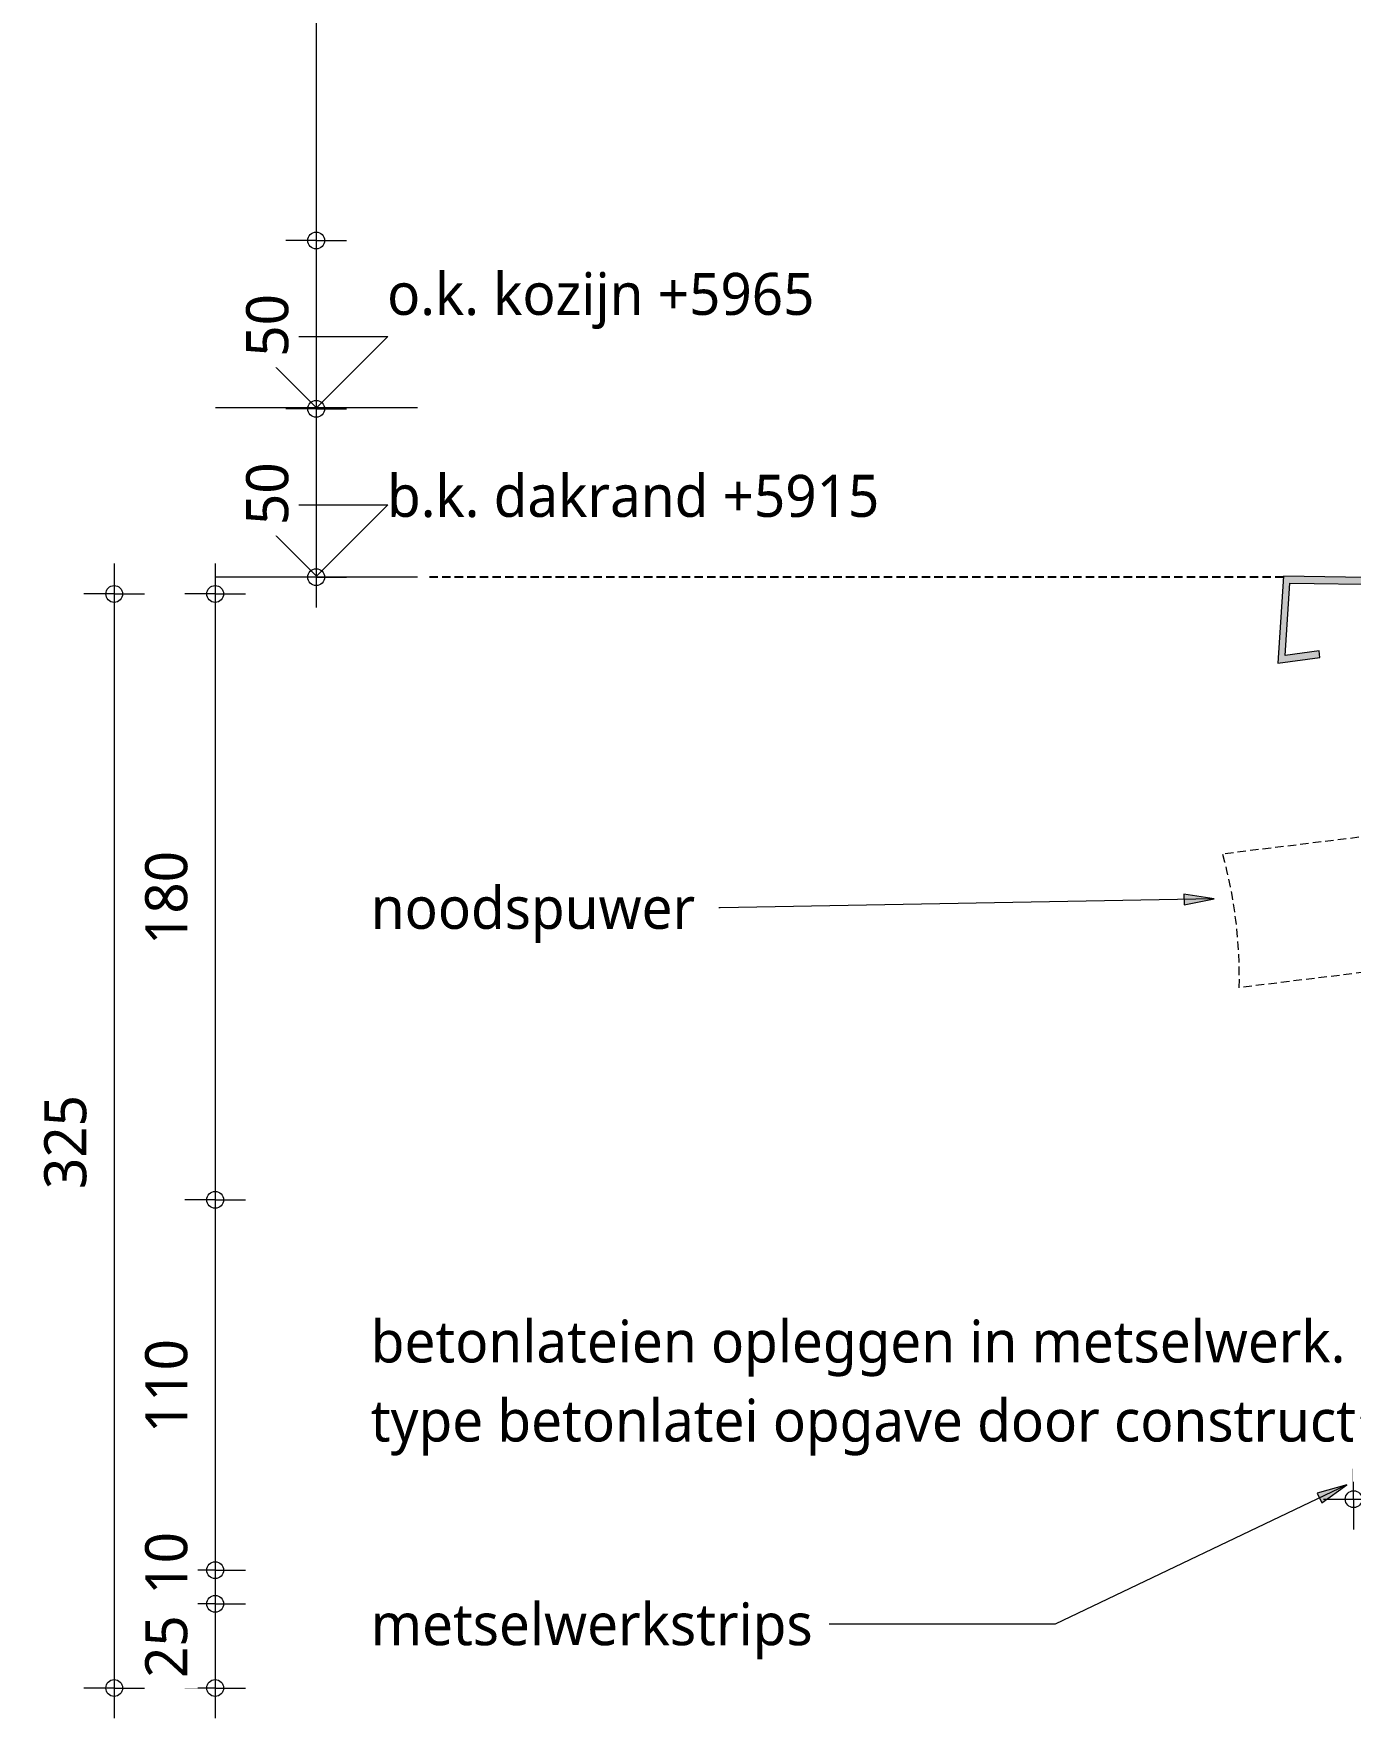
# Model space of a CAD drawing. Header units: millimetres. Extents: x -435 to 27166, y -19117 to 26500.
# Drawn here: x 7121 to 7512, y 13149 to 13649 of the extents above; entities that cross this region are included whole.
import ezdxf

# ---------------------------------------------------------------- set-up
doc = ezdxf.new("R2010")
doc.units = ezdxf.units.MM
doc.linetypes.add('MV_hidden', pattern=[3.75, 2.5, -1.25])
for name, color, linetype, lineweight in [('A-ANNO-DIMS', 211, 'Continuous', 13), ('A-ANNO-DIMS-5', 211, 'Continuous', 13), ('A-DETL', 90, 'Continuous', 13), ('A-DETL-GENF', 92, 'Continuous', 18), ('G-ANNO-TEXT', 231, 'Continuous', 13)]:
    doc.layers.add(name, color=color, linetype=linetype, lineweight=lineweight)
doc.styles.add('Segoe UI_3', font='segoeui.ttf', dxfattribs={"height": 12.5})
doc.dimstyles.new('2_5_mm_2', dxfattribs={"dimscale": 304.8, "dimtxt": 13.092049, "dimasz": 0.016404, "dimexe": 0.029528, "dimexo": 0.0625, "dimgap": 0.014764, "dimtad": 1, "dimdec": 0, "dimzin": 0, "dimdsep": 46, "dimtxsty": 'Segoe UI_3', "dimblk1": 'DOTBLANK', "dimblk2": 'DOTBLANK', "dimsah": 1, "dimcen": 0.09, "dimdle": 0.029528, "dimazin": 0, "dimtfac": 1, "dimtdec": 4, "dimtix": 1, "dimtmove": 2, "dimatfit": 3, "dimfxl": 0.029528, "dimfxlon": 1, "dimtvp": 1, "dimtfill": 1, "dimtolj": 1, "dimtzin": 0, "dimarcsym": 2})
doc.dimstyles.new('2_5_mm_4', dxfattribs={"dimscale": 304.8, "dimtxt": 13.092049, "dimasz": 0.016404, "dimexe": 0.029528, "dimexo": 0.0625, "dimgap": 0.014764, "dimtad": 1, "dimdec": 0, "dimzin": 0, "dimdsep": 46, "dimtxsty": 'Segoe UI_3', "dimblk1": 'DOTBLANK', "dimblk2": 'DOTBLANK', "dimsah": 1, "dimcen": 0.09, "dimdle": 0.029528, "dimazin": 0, "dimtfac": 1, "dimtdec": 4, "dimtix": 1, "dimtmove": 0, "dimatfit": 3, "dimfxl": 0.029528, "dimfxlon": 1, "dimtvp": 1, "dimtfill": 1, "dimtolj": 1, "dimtzin": 0, "dimarcsym": 2})

# ---------------------------------------------------------------- blocks, each defined once
blk = doc.blocks.new('DIMBLOCK380-Details Appartement')
at = {"layer": 'A-ANNO-DIMS-5'}
for p, q in [((7174.87, 13491.62), (7174.87, 13302.62)), ((7174.87, 13482.62), (7165.87, 13482.62)), ((7174.87, 13482.62), (7183.87, 13482.62)), ((7174.87, 13302.62), (7165.87, 13302.62)), ((7174.87, 13302.62), (7183.87, 13302.62))]:
    blk.add_line(p, q, dxfattribs=at)
for centre in [(7174.87, 13482.62), (7174.87, 13302.62)]:
    blk.add_circle(centre, 2.5, dxfattribs=at)
at = {"layer": 'A-ANNO-DIMS-5', "color": 0, "insert": (7154.06, 13378.34), "char_height": 12.5, "width": 34.2774, "attachment_point": 1, "rotation": 90, "line_spacing_factor": 1.142579, "style": 'Segoe UI_3', "bg_fill": 3, "box_fill_scale": 1.25, "bg_fill_color": 9, "bg_fill_true_color": 13158600, "bg_fill_transparency": 0}
blk.add_mtext('180', dxfattribs=at)
blk = doc.blocks.new('_DotBlank')
at = {"color": 0, "linetype": 'ByBlock', "lineweight": -2}
blk.add_line((-0.5, 0), (-1, 0), dxfattribs=at)
blk.add_circle((0, 0), 0.5, dxfattribs=at)
blk = doc.blocks.new('DIMBLOCK381-Details Appartement')
at = {"layer": 'A-ANNO-DIMS-5'}
for p, q in [((7174.87, 13302.62), (7165.87, 13302.62)), ((7174.87, 13302.62), (7174.87, 13192.62)), ((7174.87, 13302.62), (7183.87, 13302.62)), ((7174.87, 13192.62), (7165.87, 13192.62)), ((7174.87, 13192.62), (7183.87, 13192.62))]:
    blk.add_line(p, q, dxfattribs=at)
for centre in [(7174.87, 13302.62), (7174.87, 13192.62)]:
    blk.add_circle(centre, 2.5, dxfattribs=at)
at = {"layer": 'A-ANNO-DIMS-5', "color": 0, "insert": (7154.06, 13233.34), "char_height": 12.5, "width": 34.2774, "attachment_point": 1, "rotation": 90, "line_spacing_factor": 1.142579, "style": 'Segoe UI_3', "bg_fill": 3, "box_fill_scale": 1.25, "bg_fill_color": 9, "bg_fill_true_color": 13158600, "bg_fill_transparency": 0}
blk.add_mtext('110', dxfattribs=at)
blk = doc.blocks.new('DIMBLOCK382-Details Appartement')
at = {"layer": 'A-ANNO-DIMS-5'}
for p, q in [((7174.87, 13192.62), (7165.87, 13192.62)), ((7174.87, 13192.62), (7174.87, 13182.62)), ((7174.87, 13192.62), (7183.87, 13192.62)), ((7174.87, 13182.62), (7165.87, 13182.62)), ((7174.87, 13182.62), (7183.87, 13182.62))]:
    blk.add_line(p, q, dxfattribs=at)
for centre in [(7174.87, 13192.62), (7174.87, 13182.62)]:
    blk.add_circle(centre, 2.5, dxfattribs=at)
at = {"layer": 'A-ANNO-DIMS-5', "color": 0, "insert": (7154.06, 13185.34), "char_height": 12.5, "width": 22.8516, "attachment_point": 1, "rotation": 90, "line_spacing_factor": 1.142579, "style": 'Segoe UI_3', "bg_fill": 3, "box_fill_scale": 1.25, "bg_fill_color": 9, "bg_fill_true_color": 13158600, "bg_fill_transparency": 0}
blk.add_mtext('10', dxfattribs=at)
blk = doc.blocks.new('DIMBLOCK383-Details Appartement')
at = {"layer": 'A-ANNO-DIMS-5'}
for p, q in [((7174.87, 13182.62), (7165.87, 13182.62)), ((7174.87, 13182.62), (7174.87, 13148.62)), ((7174.87, 13182.62), (7183.87, 13182.62)), ((7174.87, 13157.62), (7165.87, 13157.62)), ((7174.87, 13157.62), (7183.87, 13157.62))]:
    blk.add_line(p, q, dxfattribs=at)
for centre in [(7174.87, 13182.62), (7174.87, 13157.62)]:
    blk.add_circle(centre, 2.5, dxfattribs=at)
at = {"layer": 'A-ANNO-DIMS-5', "color": 0, "insert": (7154.06, 13160.6), "char_height": 12.5, "width": 22.8516, "attachment_point": 1, "rotation": 90, "line_spacing_factor": 1.142579, "style": 'Segoe UI_3', "bg_fill": 3, "box_fill_scale": 1.25, "bg_fill_color": 9, "bg_fill_true_color": 13158600, "bg_fill_transparency": 0}
blk.add_mtext('25', dxfattribs=at)
blk = doc.blocks.new('DIMBLOCK384-Details Appartement')
at = {"layer": 'A-ANNO-DIMS-5'}
for p, q in [((7144.87, 13491.62), (7144.87, 13148.62)), ((7144.87, 13482.62), (7135.87, 13482.62)), ((7144.87, 13482.62), (7153.87, 13482.62)), ((7144.87, 13157.62), (7135.87, 13157.62)), ((7144.87, 13157.62), (7153.87, 13157.62))]:
    blk.add_line(p, q, dxfattribs=at)
for centre in [(7144.87, 13482.62), (7144.87, 13157.62)]:
    blk.add_circle(centre, 2.5, dxfattribs=at)
at = {"layer": 'A-ANNO-DIMS-5', "color": 0, "insert": (7124.06, 13305.84), "char_height": 12.5, "width": 34.2774, "attachment_point": 1, "rotation": 90, "line_spacing_factor": 1.142579, "style": 'Segoe UI_3', "bg_fill": 3, "box_fill_scale": 1.25, "bg_fill_color": 9, "bg_fill_true_color": 13158600, "bg_fill_transparency": 0}
blk.add_mtext('325', dxfattribs=at)
blk = doc.blocks.new('DIMBLOCK385-Details Appartement')
at = {"layer": 'A-ANNO-DIMS-5'}
for p, q in [((7204.87, 14481.62), (7204.87, 13587.62)), ((7204.87, 14472.62), (7195.87, 14472.62)), ((7204.87, 14472.62), (7213.87, 14472.62)), ((7204.87, 13587.62), (7195.87, 13587.62)), ((7204.87, 13587.62), (7213.87, 13587.62))]:
    blk.add_line(p, q, dxfattribs=at)
for centre in [(7204.87, 14472.62), (7204.87, 13587.62)]:
    blk.add_circle(centre, 2.5, dxfattribs=at)
at = {"layer": 'A-ANNO-DIMS-5', "color": 0, "insert": (7184.06, 14015.84), "char_height": 12.5, "width": 34.2774, "attachment_point": 1, "rotation": 90, "line_spacing_factor": 1.142579, "style": 'Segoe UI_3', "bg_fill": 3, "box_fill_scale": 1.25, "bg_fill_color": 9, "bg_fill_true_color": 13158600, "bg_fill_transparency": 0}
blk.add_mtext('885', dxfattribs=at)
blk = doc.blocks.new('DIMBLOCK386-Details Appartement')
at = {"layer": 'A-ANNO-DIMS-5'}
for p, q in [((7204.87, 13587.62), (7195.87, 13587.62)), ((7204.87, 13587.62), (7204.87, 13537.62)), ((7204.87, 13587.62), (7213.87, 13587.62)), ((7204.87, 13537.62), (7195.87, 13537.62)), ((7204.87, 13537.62), (7213.87, 13537.62))]:
    blk.add_line(p, q, dxfattribs=at)
for centre in [(7204.87, 13587.62), (7204.87, 13537.62)]:
    blk.add_circle(centre, 2.5, dxfattribs=at)
at = {"layer": 'A-ANNO-DIMS-5', "color": 0, "insert": (7184.06, 13553.1), "char_height": 12.5, "width": 22.8516, "attachment_point": 1, "rotation": 90, "line_spacing_factor": 1.142579, "style": 'Segoe UI_3', "bg_fill": 3, "box_fill_scale": 1.25, "bg_fill_color": 9, "bg_fill_true_color": 13158600, "bg_fill_transparency": 0}
blk.add_mtext('50', dxfattribs=at)
blk = doc.blocks.new('DIMBLOCK387-Details Appartement')
at = {"layer": 'A-ANNO-DIMS-5'}
for p, q in [((7204.87, 13537.62), (7195.87, 13537.62)), ((7204.87, 13537.62), (7204.87, 13478.62)), ((7204.87, 13537.62), (7213.87, 13537.62)), ((7204.87, 13487.62), (7195.87, 13487.62)), ((7204.87, 13487.62), (7213.87, 13487.62))]:
    blk.add_line(p, q, dxfattribs=at)
for centre in [(7204.87, 13537.62), (7204.87, 13487.62)]:
    blk.add_circle(centre, 2.5, dxfattribs=at)
at = {"layer": 'A-ANNO-DIMS-5', "color": 0, "insert": (7184.06, 13503.1), "char_height": 12.5, "width": 22.8516, "attachment_point": 1, "rotation": 90, "line_spacing_factor": 1.142579, "style": 'Segoe UI_3', "bg_fill": 3, "box_fill_scale": 1.25, "bg_fill_color": 9, "bg_fill_true_color": 13158600, "bg_fill_transparency": 0}
blk.add_mtext('50', dxfattribs=at)
blk = doc.blocks.new('DIMBLOCK403-Details Appartement')
at = {"layer": 'A-ANNO-DIMS-5'}
for p, q in [((7513.07, 13213.7), (7513.07, 13222.7)), ((7538.07, 13213.7), (7538.07, 13222.7)), ((7504.07, 13213.7), (7538.07, 13213.7)), ((7513.07, 13213.7), (7513.07, 13204.7)), ((7538.07, 13213.7), (7538.07, 13204.7))]:
    blk.add_line(p, q, dxfattribs=at)
for centre in [(7513.07, 13213.7), (7538.07, 13213.7)]:
    blk.add_circle(centre, 2.5, dxfattribs=at)
at = {"layer": 'A-ANNO-DIMS-5', "color": 0, "insert": (7516.05, 13234.51), "char_height": 12.5, "width": 22.8516, "attachment_point": 1, "line_spacing_factor": 1.142579, "style": 'Segoe UI_3', "bg_fill": 3, "box_fill_scale": 1.25, "bg_fill_color": 9, "bg_fill_true_color": 13158600, "bg_fill_transparency": 0}
blk.add_mtext('25', dxfattribs=at)

msp = doc.modelspace()

# ---------------------------------------------------------------- hatches: boundary and pattern name
at = {"layer": 'A-DETL-GENF'}
msp.add_hatch(color=9, dxfattribs=at).paths.add_polyline_path([(7830.07, 13302.62), (7848.07, 13302.62), (7848.07, 13484.62), (7846.07, 13484.62), (7846.07, 13304.62), (7615.07, 13304.62), (7615.07, 13486.15), (7492.24, 13487.89), (7490.52, 13462.07), (7503.07, 13463.72), (7502.81, 13465.7), (7492.68, 13464.37), (7494.11, 13485.86), (7613.07, 13484.18), (7613.07, 13302.62), (7673.15, 13302.62)])
at = {"layer": 'G-ANNO-TEXT'}
for points in [[(7471.66, 13392.02), (7462.63, 13393.44), (7462.69, 13390.27)], [(7511.09, 13217.96), (7502.28, 13215.51), (7503.65, 13212.65)]]:
    msp.add_hatch(color=7, dxfattribs=at).paths.add_polyline_path(points)

# ---------------------------------------------------------------- linework, layer by layer
at = {"layer": 'A-DETL', "lineweight": 18}
for p, q in [((7204.94, 13537.89), (7183.73, 13559.1)), ((7183.73, 13559.1), (7226.16, 13559.1)), ((7204.94, 13537.89), (7226.16, 13559.1)), ((7234.94, 13537.89), (7174.94, 13537.89)), ((7204.94, 13487.89), (7183.73, 13509.1)), ((7183.73, 13509.1), (7226.16, 13509.1)), ((7204.94, 13487.89), (7226.16, 13509.1)), ((7234.94, 13487.62), (7174.94, 13487.62)), ((7492.24, 13487.89), (7490.52, 13462.07)), ((7615.07, 13486.15), (7492.24, 13487.89)), ((7492.68, 13464.37), (7494.11, 13485.86)), ((7494.11, 13485.86), (7613.07, 13484.18)), ((7490.52, 13462.07), (7503.07, 13463.72)), ((7502.81, 13465.7), (7492.68, 13464.37)), ((7503.07, 13463.72), (7502.81, 13465.7))]:
    msp.add_line(p, q, dxfattribs=at)
at = {"layer": 'A-DETL', "linetype": 'MV_hidden', "lineweight": 25}
msp.add_line((7492.24, 13487.62), (7237.24, 13487.62), dxfattribs=at)
at = {"layer": 'A-DETL', "linetype": 'MV_hidden', "lineweight": 18}
for p, q in [((7615.07, 13422.67), (7474.2, 13405.37)), ((7613.07, 13382.12), (7479.08, 13365.67))]:
    msp.add_line(p, q, dxfattribs=at)
msp.add_arc((7339.54, 13368.68), 139.57, 358.7611, 15.2389, dxfattribs=at)
at = {"layer": 'G-ANNO-TEXT', "color": 250}
for p, q in [((7471.66, 13392.02), (7324.84, 13389.37)), ((7471.66, 13392.02), (7462.63, 13393.44)), ((7462.63, 13393.44), (7462.69, 13390.27)), ((7462.69, 13390.27), (7471.66, 13392.02)), ((7324.84, 13389.37), (7324.5, 13389.37)), ((7511.09, 13217.96), (7424.41, 13176.58)), ((7511.09, 13217.96), (7502.28, 13215.51)), ((7503.65, 13212.65), (7511.09, 13217.96)), ((7502.28, 13215.51), (7503.65, 13212.65)), ((7357.59, 13176.58), (7357.25, 13176.58)), ((7424.41, 13176.58), (7357.59, 13176.58))]:
    msp.add_line(p, q, dxfattribs=at)

# ---------------------------------------------------------------- texts
at = {"layer": 'G-ANNO-TEXT', "color": 7, "char_height": 12.5, "attachment_point": 1, "style": 'Segoe UI_3'}
for s, insert, width in [('o.k. kozijn +5965', (7225.93, 13578.01), 159.5358), ('b.k. dakrand +5915', (7225.93, 13518.01), 180.7805), ('noodspuwer', (7221.09, 13395.62), 116.2447), ('betonlateien opleggen in metselwerk.', (7221.09, 13266.82), 353.5442), ('type betonlatei opgave door constructeur.', (7221.09, 13243.34), 395.2319), ('metselwerkstrips', (7221.09, 13182.83), 155.9282)]:
    msp.add_mtext(s, dxfattribs=dict(at, insert=insert, width=width))

# ---------------------------------------------------------------- dimensions: what is measured, and where the dimension line sits
at = {"layer": 'A-ANNO-DIMS'}
dim = msp.add_linear_dim(base=(7204.87, 13587.62), p1=(7213.87, 14472.62), p2=(7213.87, 13587.62), angle=90, dimstyle='2_5_mm_4', override={"dimpost": '<>', "dimfxl": 885}, dxfattribs=at)
dim.commit()
dim.dimension.update_dxf_attribs({"geometry": 'DIMBLOCK385-Details Appartement', "text_midpoint": (7193.91, 14030.12)})

# ---------------------------------------------------------------- next in the draw order: dimensions: what is measured, and where the dimension line sits
for base, p1, p2, override, picture, middle in [((7204.87, 13537.62), (7213.87, 13587.62), (7213.87, 13537.62), {"dimpost": '<>', "dimfxl": 49.99955}, 'DIMBLOCK386-Details Appartement', (7193.91, 13562.62)), ((7174.87, 13302.62), (7183.87, 13482.62), (7183.87, 13302.62), {"dimpost": '<>', "dimfxl": 180}, 'DIMBLOCK380-Details Appartement', (7163.87, 13392.62))]:
    dim = msp.add_linear_dim(base=base, p1=p1, p2=p2, angle=90, dimstyle='2_5_mm_4', override=override, dxfattribs=at)
    dim.commit()
    dim.dimension.update_dxf_attribs({"geometry": picture, "text_midpoint": middle})
dim = msp.add_linear_dim(base=(7538.07, 13213.7), p1=(7513.07, 13222.7), p2=(7538.07, 13222.7), dimstyle='2_5_mm_4', override={"dimpost": '<>', "dimfxl": 25}, dxfattribs=at)
dim.commit()
dim.dimension.update_dxf_attribs({"geometry": 'DIMBLOCK403-Details Appartement', "text_midpoint": (7525.57, 13224.67)})

# ---------------------------------------------------------------- next in the draw order: dimensions: what is measured, and where the dimension line sits
for base, p1, p2, override, picture, middle in [((7204.87, 13487.62), (7213.87, 13537.62), (7213.87, 13487.62), {"dimpost": '<>', "dimfxl": 50.00045}, 'DIMBLOCK387-Details Appartement', (7193.91, 13512.62)), ((7174.87, 13192.62), (7183.87, 13302.62), (7183.87, 13192.62), {"dimpost": '<>', "dimfxl": 110}, 'DIMBLOCK381-Details Appartement', (7163.87, 13247.62))]:
    dim = msp.add_linear_dim(base=base, p1=p1, p2=p2, angle=90, dimstyle='2_5_mm_4', override=override, dxfattribs=at)
    dim.commit()
    dim.dimension.update_dxf_attribs({"geometry": picture, "text_midpoint": middle})

# ---------------------------------------------------------------- next in the draw order: dimensions: what is measured, and where the dimension line sits
dim = msp.add_linear_dim(base=(7174.87, 13182.62), p1=(7183.87, 13192.62), p2=(7183.87, 13182.62), angle=90, dimstyle='2_5_mm_2', override={"dimpost": '<>', "dimfxl": 10}, dxfattribs=at)
dim.commit()
dim.dimension.update_dxf_attribs({"geometry": 'DIMBLOCK382-Details Appartement', "text_midpoint": (7162.4, 13196.77), "dimtype": 160, "text_rotation": 90})

# ---------------------------------------------------------------- next in the draw order: dimensions: what is measured, and where the dimension line sits
dim = msp.add_linear_dim(base=(7174.87, 13157.62), p1=(7183.87, 13182.62), p2=(7183.87, 13157.62), angle=90, dimstyle='2_5_mm_4', override={"dimpost": '<>', "dimfxl": 24.999916}, dxfattribs=at)
dim.commit()
dim.dimension.update_dxf_attribs({"geometry": 'DIMBLOCK383-Details Appartement', "text_midpoint": (7163.91, 13170.12)})

# ---------------------------------------------------------------- next in the draw order: dimensions: what is measured, and where the dimension line sits
dim = msp.add_linear_dim(base=(7144.87, 13157.62), p1=(7153.87, 13482.62), p2=(7153.87, 13157.62), angle=90, dimstyle='2_5_mm_4', override={"dimpost": '<>', "dimfxl": 324.999916}, dxfattribs=at)
dim.commit()
dim.dimension.update_dxf_attribs({"geometry": 'DIMBLOCK384-Details Appartement', "text_midpoint": (7133.91, 13320.12)})

doc.saveas('drawing.dxf')
